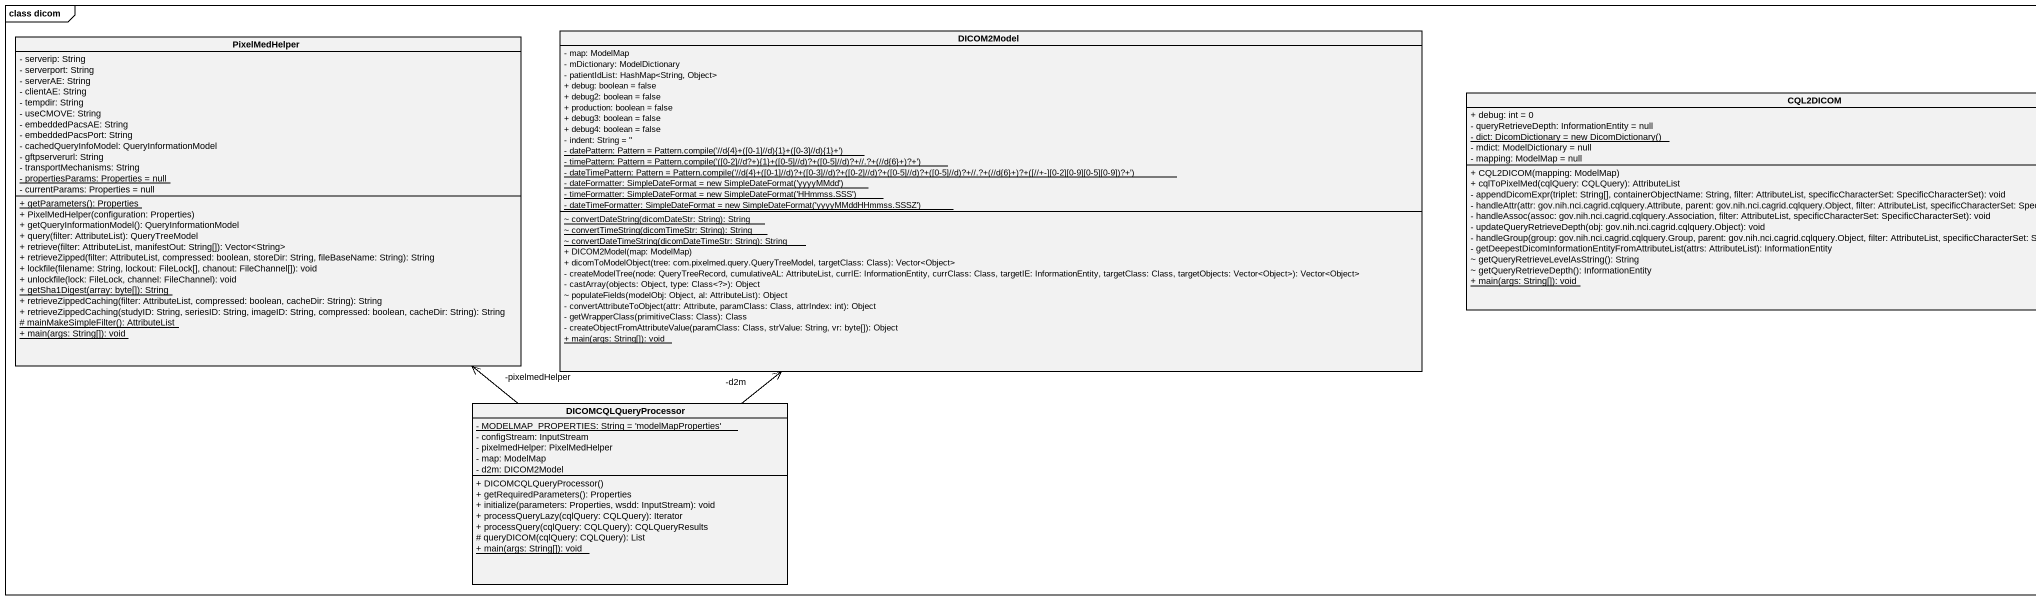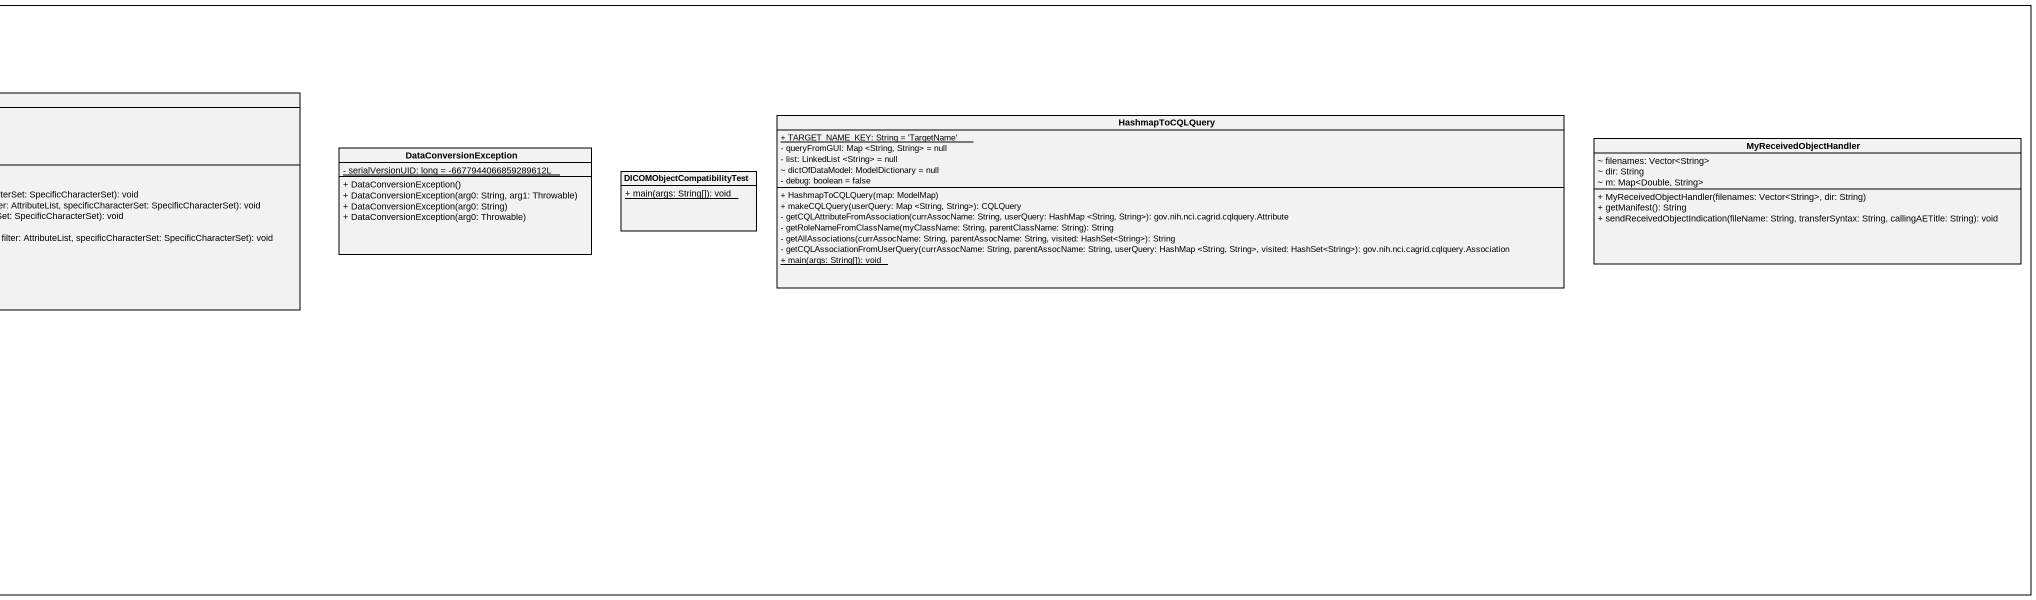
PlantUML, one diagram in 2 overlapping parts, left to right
@startuml
mainframe class dicom
hide circle
hide empty members
skinparam classAttributeIconSize 0
class DICOM2Model {
  - map: ModelMap
  - mDictionary: ModelDictionary
  - patientIdList: HashMap<String, Object>
  + debug: boolean = false
  + debug2: boolean = false
  + production: boolean = false
  + debug3: boolean = false
  + debug4: boolean = false
  - indent: String = ''
  {static} {field} - datePattern: Pattern = Pattern.compile('~//d{4}+([0-1]~//d){1}+([0-3]~//d){1}+')
  {static} {field} - timePattern: Pattern = Pattern.compile('([0-2]~//d?+){1}+([0-5]~//d)?+([0-5]~//d)?+~//.?+(~//d{6}+)?+')
  {static} {field} - dateTimePattern: Pattern = Pattern.compile('~//d{4}+([0-1]~//d)?+([0-3]~//d)?+([0-2]~//d)?+([0-5]~//d)?+([0-5]~//d)?+~//.?+(~//d{6}+)?+([~//+-][0-2][0-9][0-5][0-9])?+')
  {static} {field} - dateFormatter: SimpleDateFormat = new SimpleDateFormat('yyyyMMdd')
  {static} {field} - timeFormatter: SimpleDateFormat = new SimpleDateFormat('HHmmss.SSS')
  {static} {field} - dateTimeFormatter: SimpleDateFormat = new SimpleDateFormat('yyyyMMddHHmmss.SSSZ')
  {static} ~ convertDateString(dicomDateStr: String): String
  {static} ~ convertTimeString(dicomTimeStr: String): String
  {static} ~ convertDateTimeString(dicomDateTimeStr: String): String
  + DICOM2Model(map: ModelMap)
  + dicomToModelObject(tree: com.pixelmed.query.QueryTreeModel, targetClass: Class): Vector<Object>
  - createModelTree(node: QueryTreeRecord, cumulativeAL: AttributeList, currIE: InformationEntity, currClass: Class, targetIE: InformationEntity, targetClass: Class, targetObjects: Vector<Object>): Vector<Object>
  - castArray(objects: Object, type: Class<?>): Object
  ~ populateFields(modelObj: Object, al: AttributeList): Object
  - convertAttributeToObject(attr: Attribute, paramClass: Class, attrIndex: int): Object
  - getWrapperClass(primitiveClass: Class): Class
  - createObjectFromAttributeValue(paramClass: Class, strValue: String, vr: byte[]): Object
  {static} + main(args: String[]): void
}
class PixelMedHelper {
  - serverip: String
  - serverport: String
  - serverAE: String
  - clientAE: String
  - tempdir: String
  - useCMOVE: String
  - embeddedPacsAE: String
  - embeddedPacsPort: String
  - cachedQueryInfoModel: QueryInformationModel
  - gftpserverurl: String
  - transportMechanisms: String
  {static} - propertiesParams: Properties = null
  - currentParams: Properties = null
  {static} + getParameters(): Properties
  + PixelMedHelper(configuration: Properties)
  + getQueryInformationModel(): QueryInformationModel
  + query(filter: AttributeList): QueryTreeModel
  + retrieve(filter: AttributeList, manifestOut: String[]): Vector<String>
  + retrieveZipped(filter: AttributeList, compressed: boolean, storeDir: String, fileBaseName: String): String
  + lockfile(filename: String, lockout: FileLock[], chanout: FileChannel[]): void
  + unlockfile(lock: FileLock, channel: FileChannel): void
  {static} + getSha1Digest(array: byte[]): String
  + retrieveZippedCaching(filter: AttributeList, compressed: boolean, cacheDir: String): String
  + retrieveZippedCaching(studyID: String, seriesID: String, imageID: String, compressed: boolean, cacheDir: String): String
  {static} # mainMakeSimpleFilter(): AttributeList
  {static} + main(args: String[]): void
}
class CQL2DICOM {
  + debug: int = 0
  - queryRetrieveDepth: InformationEntity = null
  {static} {field} - dict: DicomDictionary = new DicomDictionary()
  - mdict: ModelDictionary = null
  - mapping: ModelMap = null
  + CQL2DICOM(mapping: ModelMap)
  + cqlToPixelMed(cqlQuery: CQLQuery): AttributeList
  - appendDicomExpr(triplet: String[], containerObjectName: String, filter: AttributeList, specificCharacterSet: SpecificCharacterSet): void
  - handleAttr(attr: gov.nih.nci.cagrid.cqlquery.Attribute, parent: gov.nih.nci.cagrid.cqlquery.Object, filter: AttributeList, specificCharacterSet: SpecificCharacterSet): void
  - handleAssoc(assoc: gov.nih.nci.cagrid.cqlquery.Association, filter: AttributeList, specificCharacterSet: SpecificCharacterSet): void
  - updateQueryRetrieveDepth(obj: gov.nih.nci.cagrid.cqlquery.Object): void
  - handleGroup(group: gov.nih.nci.cagrid.cqlquery.Group, parent: gov.nih.nci.cagrid.cqlquery.Object, filter: AttributeList, specificCharacterSet: SpecificCharacterSet): void
  - getDeepestDicomInformationEntityFromAttributeList(attrs: AttributeList): InformationEntity
  ~ getQueryRetrieveLevelAsString(): String
  ~ getQueryRetrieveDepth(): InformationEntity
  {static} + main(args: String[]): void
}
class HashmapToCQLQuery {
  {static} + TARGET_NAME_KEY: String = 'TargetName'
  - queryFromGUI: Map <String, String> = null
  - list: LinkedList <String> = null
  ~ dictOfDataModel: ModelDictionary = null
  - debug: boolean = false
  + HashmapToCQLQuery(map: ModelMap)
  + makeCQLQuery(userQuery: Map <String, String>): CQLQuery
  - getCQLAttributeFromAssociation(currAssocName: String, userQuery: HashMap <String, String>): gov.nih.nci.cagrid.cqlquery.Attribute
  - getRoleNameFromClassName(myClassName: String, parentClassName: String): String
  - getAllAssociations(currAssocName: String, parentAssocName: String, visited: HashSet<String>): String
  - getCQLAssociationFromUserQuery(currAssocName: String, parentAssocName: String, userQuery: HashMap <String, String>, visited: HashSet<String>): gov.nih.nci.cagrid.cqlquery.Association
  {static} + main(args: String[]): void
}
class MyReceivedObjectHandler {
  ~ filenames: Vector<String>
  ~ dir: String
  ~ m: Map<Double, String>
  + MyReceivedObjectHandler(filenames: Vector<String>, dir: String)
  + getManifest(): String
  + sendReceivedObjectIndication(fileName: String, transferSyntax: String, callingAETitle: String): void
}
class DataConversionException {
  {static} - serialVersionUID: long = -6677944066859289612L
  + DataConversionException()
  + DataConversionException(arg0: String, arg1: Throwable)
  + DataConversionException(arg0: String)
  + DataConversionException(arg0: Throwable)
}
class DICOMObjectCompatibilityTest {
  {static} + main(args: String[]): void
}
class DICOMCQLQueryProcessor {
  {static} - MODELMAP_PROPERTIES: String = 'modelMapProperties'
  - configStream: InputStream
  - pixelmedHelper: PixelMedHelper
  - map: ModelMap
  - d2m: DICOM2Model
  + DICOMCQLQueryProcessor()
  + getRequiredParameters(): Properties
  + initialize(parameters: Properties, wsdd: InputStream): void
  + processQueryLazy(cqlQuery: CQLQuery): Iterator
  + processQuery(cqlQuery: CQLQuery): CQLQueryResults
  # queryDICOM(cqlQuery: CQLQuery): List
  {static} + main(args: String[]): void
}
DICOMCQLQueryProcessor -up-> "-d2m" DICOM2Model
DICOMCQLQueryProcessor -up-> "-pixelmedHelper" PixelMedHelper
@enduml
